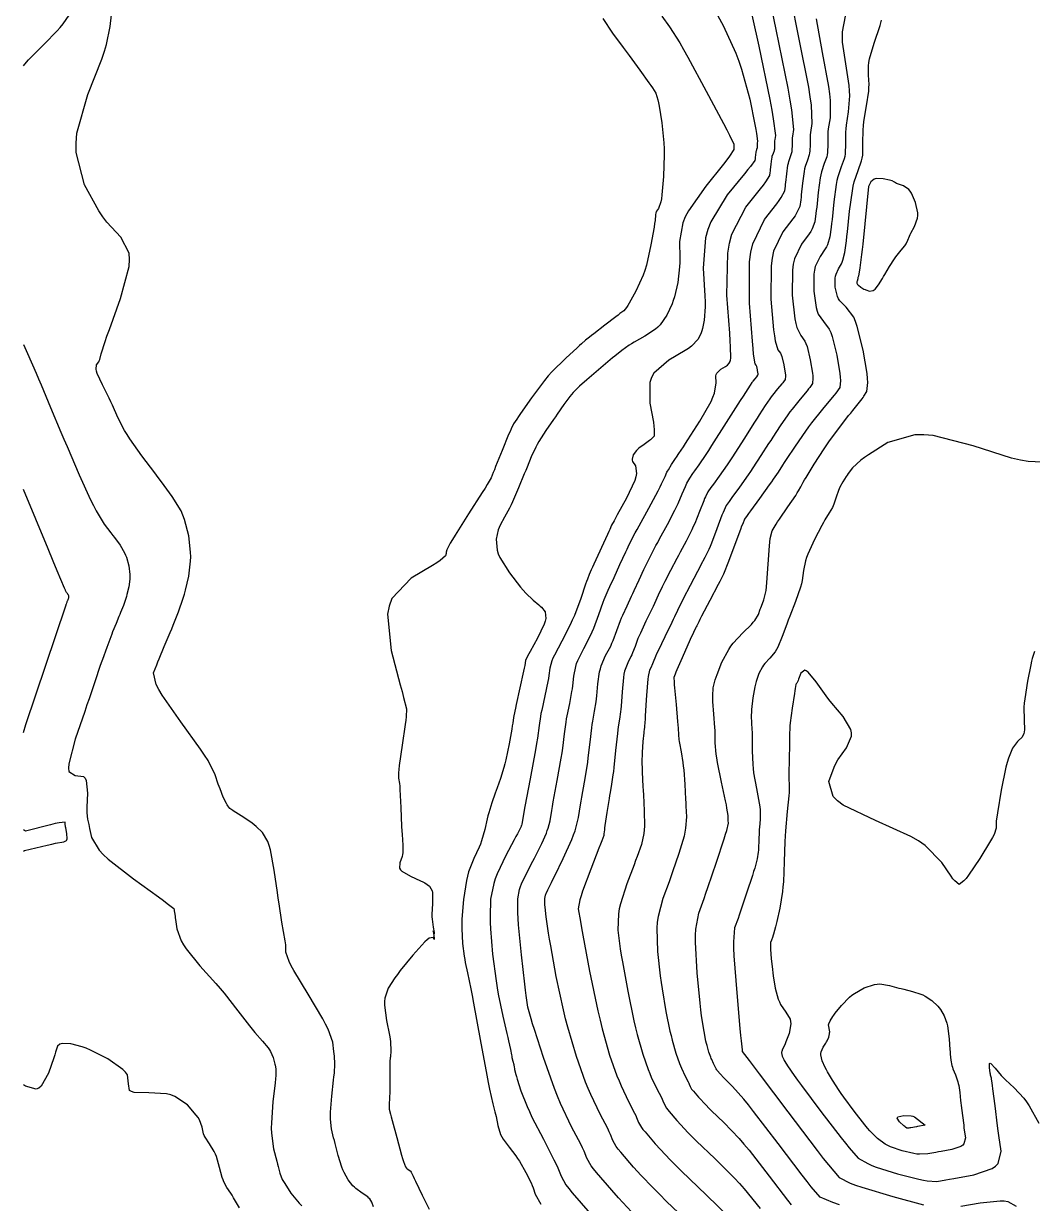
# Model space of a CAD drawing. Header units: metres. Extents: x 837117 to 838479, y 1189012 to 1191015.
# Drawn here: x 837476.5 to 837565.7, y 1189786.5 to 1189890.9 of the extents above; entities that cross this region are included whole.
import ezdxf

# ---------------------------------------------------------------- set-up
doc = ezdxf.new("R2010")
doc.units = ezdxf.units.M
doc.header["$LTSCALE"] = 0.3
doc.layers.add('COTAS 10', color=1, linetype='Continuous')
doc.layers.add('COTAS INT', color=252, linetype='Continuous')

msp = doc.modelspace()

# ---------------------------------------------------------------- linework, layer by layer
at = {"layer": 'COTAS 10'}
for points in [[(837530.3, 1189785.77), (837529.14, 1189787.03), (837528.54, 1189787.68), (837527.19, 1189789.25), (837526.93, 1189789.58), (837526.72, 1189789.86), (837526.34, 1189790.51), (837526.09, 1189791.15), (837525.96, 1189791.43), (837525.8, 1189791.76), (837524.99, 1189793.31), (837524.01, 1189795.37), (837523.74, 1189796.02), (837523.47, 1189796.7), (837522.5, 1189799.43), (837521.7, 1189801.9), (837521.54, 1189802.42), (837521.4, 1189802.86), (837521.13, 1189803.87), (837520.98, 1189804.91), (837520.92, 1189805.37), (837520.85, 1189805.92), (837520.56, 1189808.51), (837520.3, 1189811.15), (837520.25, 1189811.72), (837520.22, 1189812.22), (837520.22, 1189813.46), (837520.39, 1189814.3), (837520.47, 1189814.55), (837520.57, 1189814.8), (837521.02, 1189815.77), (837521.56, 1189816.79), (837521.7, 1189817.07), (837521.84, 1189817.35), (837522.35, 1189818.36), (837522.76, 1189819.28), (837522.84, 1189819.51), (837522.92, 1189819.72), (837523.08, 1189820.37), (837523.23, 1189821.26), (837523.3, 1189821.62), (837523.37, 1189822.03), (837523.72, 1189823.93), (837524.07, 1189825.91), (837524.14, 1189826.37), (837524.21, 1189826.8), (837524.37, 1189828.05), (837524.5, 1189829.08), (837524.55, 1189829.37), (837524.6, 1189829.66), (837524.82, 1189830.75), (837525.02, 1189831.79), (837525.07, 1189832.05), (837525.1, 1189832.31), (837525.19, 1189833.16), (837525.35, 1189834.01), (837525.43, 1189834.27), (837525.54, 1189834.54), (837526.06, 1189835.61), (837526.66, 1189836.76), (837526.81, 1189837.08), (837526.95, 1189837.41), (837527.4, 1189838.61), (837527.77, 1189839.69), (837527.86, 1189839.93), (837527.95, 1189840.15), (837528.21, 1189840.77), (837528.51, 1189841.4), (837528.62, 1189841.63), (837528.74, 1189841.89), (837529.26, 1189843.02), (837529.77, 1189844.14), (837529.89, 1189844.39), (837529.99, 1189844.6), (837530.27, 1189845.17), (837530.62, 1189845.84), (837530.78, 1189846.13), (837530.96, 1189846.46), (837531.81, 1189848.01), (837532.64, 1189849.56), (837532.81, 1189849.89), (837532.95, 1189850.17), (837533.25, 1189850.81), (837533.42, 1189851.19), (837533.48, 1189851.3), (837533.55, 1189851.42), (837533.82, 1189851.88), (837534.11, 1189852.32), (837534.19, 1189852.42), (837534.26, 1189852.52), (837534.48, 1189852.84), (837534.88, 1189853.44), (837535.07, 1189853.73), (837535.28, 1189854.07), (837536.33, 1189855.71), (837537.32, 1189857.44), (837537.49, 1189857.83), (837537.62, 1189858.18), (837537.76, 1189859.11), (837537.74, 1189859.71), (837537.78, 1189859.85), (837537.84, 1189859.97), (837538.2, 1189860.31), (837538.61, 1189860.55), (837538.69, 1189860.6), (837538.77, 1189860.66), (837538.93, 1189860.83), (837539, 1189860.99), (837539.02, 1189861.04), (837539.03, 1189861.09), (837539.08, 1189861.3), (837539.05, 1189862.29), (837539.02, 1189862.83), (837538.98, 1189863.49), (837538.73, 1189866.86), (837538.8, 1189870.56), (837538.95, 1189871.44), (837539.16, 1189872.25), (837540.4, 1189874.64), (837541.71, 1189876.26), (837541.96, 1189876.59), (837542.17, 1189876.87), (837542.51, 1189877.43), (837542.56, 1189877.71), (837542.57, 1189877.81), (837542.58, 1189877.93), (837542.63, 1189878.43), (837542.7, 1189878.92), (837542.72, 1189879.04), (837542.74, 1189879.14), (837542.84, 1189879.42), (837542.93, 1189879.65), (837542.94, 1189879.72), (837542.95, 1189879.79), (837542.96, 1189880.08), (837542.96, 1189880.41), (837542.97, 1189880.51), (837542.98, 1189880.61), (837543.04, 1189880.99), (837542.86, 1189882.44), (837542.72, 1189883.21), (837542.54, 1189884.15), (837541.57, 1189888.87), (837540.51, 1189893.65)], [(837476.51, 1189887.13), (837476.61, 1189887.28), (837476.95, 1189887.67), (837477.12, 1189887.84), (837477.33, 1189888.05), (837478.34, 1189889.05), (837479.47, 1189890.23), (837479.75, 1189890.54), (837480, 1189890.86), (837480.8, 1189891.99)], [(837548.68, 1189786.39), (837548.08, 1189786.59), (837546.96, 1189787.08), (837546.19, 1189787.99), (837545.82, 1189788.46), (837545.39, 1189789.01), (837543.27, 1189791.81), (837541.09, 1189794.65), (837540.63, 1189795.24), (837540.22, 1189795.75), (837539.23, 1189796.87), (837538.7, 1189797.38), (837538.57, 1189797.51), (837538.46, 1189797.62), (837538.12, 1189797.98), (837537.9, 1189798.24), (837537.86, 1189798.29), (837537.82, 1189798.34), (837537.76, 1189798.44), (837537.72, 1189798.55), (837537.7, 1189798.6), (837537.67, 1189798.65), (837537.54, 1189798.9), (837537.38, 1189799.24), (837537.33, 1189799.35), (837537.29, 1189799.46), (837537.13, 1189799.91), (837536.97, 1189800.48), (837536.92, 1189800.67), (837536.87, 1189800.88), (837536.7, 1189801.74), (837536.49, 1189803.11), (837536.43, 1189803.65), (837536.36, 1189804.24), (837536.09, 1189806.93), (837535.94, 1189809.64), (837535.94, 1189810.24), (837535.97, 1189810.77), (837536.23, 1189812.19), (837536.71, 1189813.49), (837536.87, 1189813.96), (837537.05, 1189814.47), (837537.81, 1189816.7), (837538.48, 1189818.76), (837538.61, 1189819.17), (837538.71, 1189819.51), (837538.87, 1189820.16), (837538.85, 1189820.39), (837538.85, 1189820.46), (837538.84, 1189820.53), (837538.83, 1189820.83), (837538.73, 1189821.49), (837538.68, 1189821.78), (837538.61, 1189822.13), (837538.25, 1189823.79), (837537.89, 1189825.52), (837537.83, 1189825.92), (837537.77, 1189826.27), (837537.7, 1189827.25), (837537.69, 1189828.08), (837537.68, 1189828.35), (837537.66, 1189828.63), (837537.57, 1189829.79), (837537.49, 1189830.92), (837537.48, 1189831.18), (837537.47, 1189831.43), (837537.52, 1189832.13), (837537.68, 1189832.82), (837537.76, 1189833.06), (837537.85, 1189833.31), (837538.29, 1189834.39), (837538.89, 1189835.51), (837539.08, 1189835.8), (837539.29, 1189836.08), (837540.13, 1189836.98), (837540.9, 1189837.74), (837541.06, 1189837.92), (837541.2, 1189838.09), (837541.51, 1189838.61), (837541.68, 1189839.07), (837541.73, 1189839.21), (837541.78, 1189839.35), (837541.99, 1189839.9), (837542.19, 1189840.74), (837542.23, 1189841.06), (837542.27, 1189841.43), (837542.38, 1189843.07), (837542.48, 1189844.68), (837542.52, 1189845.02), (837542.56, 1189845.32), (837542.74, 1189846.02), (837543.07, 1189846.59), (837543.21, 1189846.8), (837543.37, 1189847.04), (837544.11, 1189848.12), (837544.81, 1189849.15), (837544.95, 1189849.36), (837545.07, 1189849.54), (837545.27, 1189849.91), (837545.48, 1189850.31), (837545.59, 1189850.51), (837545.73, 1189850.74), (837546.44, 1189851.91), (837547.32, 1189853.27), (837547.57, 1189853.63), (837547.81, 1189853.98), (837548.7, 1189855.18), (837549.49, 1189856.2), (837549.68, 1189856.43), (837549.85, 1189856.64), (837550.33, 1189857.23), (837550.69, 1189857.68), (837550.77, 1189857.79), (837550.85, 1189857.91), (837551.1, 1189858.32), (837551.19, 1189859.12), (837551.16, 1189859.49), (837551.12, 1189859.92), (837550.78, 1189862), (837550.26, 1189864.09), (837550.1, 1189864.53), (837549.94, 1189864.91), (837549.28, 1189865.79), (837548.71, 1189866.36), (837548.6, 1189866.54), (837548.5, 1189866.74), (837548.31, 1189867.56), (837548.31, 1189868.36), (837548.34, 1189868.55), (837548.38, 1189868.71), (837548.6, 1189869.18), (837548.86, 1189869.62), (837548.93, 1189869.77), (837548.98, 1189869.94), (837549.15, 1189870.64), (837549.29, 1189871.67), (837549.34, 1189872.05), (837549.39, 1189872.46), (837549.58, 1189874.27), (837549.82, 1189876.08), (837549.9, 1189876.49), (837549.98, 1189876.87), (837550.34, 1189877.89), (837550.64, 1189878.73), (837550.7, 1189878.98), (837550.74, 1189879.25), (837550.76, 1189880.3), (837550.77, 1189881.49), (837550.8, 1189881.84), (837550.83, 1189882.21), (837551.06, 1189883.6), (837551.27, 1189884.9), (837551.29, 1189885.21), (837551.31, 1189885.49), (837551.25, 1189886.31), (837551.24, 1189887.15), (837551.29, 1189887.44), (837551.35, 1189887.76), (837551.76, 1189889.14), (837552.27, 1189890.72), (837552.39, 1189891.17)], [(837476.51, 1189862.48), (837476.86, 1189861.71), (837477.62, 1189859.96), (837477.84, 1189859.45), (837478.06, 1189858.93), (837478.9, 1189856.93), (837479.81, 1189854.75), (837480.08, 1189854.11), (837480.36, 1189853.46), (837481.42, 1189850.97), (837482.44, 1189848.74), (837482.69, 1189848.24), (837482.92, 1189847.79), (837483.64, 1189846.61), (837484.24, 1189845.82), (837484.4, 1189845.61), (837484.55, 1189845.41), (837485.05, 1189844.73), (837485.45, 1189844.06), (837485.54, 1189843.87), (837485.62, 1189843.67), (837485.82, 1189842.91), (837485.9, 1189842.15), (837485.91, 1189841.95), (837485.9, 1189841.75), (837485.82, 1189841.05), (837485.66, 1189840.39), (837485.61, 1189840.21), (837485.56, 1189840.03), (837485.34, 1189839.41), (837485.1, 1189838.79), (837485.03, 1189838.61), (837484.95, 1189838.44), (837484.69, 1189837.8), (837484.39, 1189837.08), (837484.31, 1189836.86), (837484.22, 1189836.63), (837483.87, 1189835.7), (837483.5, 1189834.64), (837483.39, 1189834.33), (837483.27, 1189834), (837482.85, 1189832.75), (837482.31, 1189831.16), (837482.12, 1189830.62), (837481.92, 1189830.04), (837481.09, 1189827.57), (837480.52, 1189825.4), (837480.49, 1189825.01), (837480.52, 1189824.71), (837481.09, 1189824.36), (837481.82, 1189824.28), (837481.95, 1189824.14), (837482.05, 1189823.94), (837482.17, 1189822.82), (837482.12, 1189821.58), (837482.12, 1189821.31), (837482.12, 1189821.08), (837482.18, 1189820.5), (837482.28, 1189820.03), (837482.31, 1189819.87), (837482.35, 1189819.68), (837482.51, 1189818.88), (837483.19, 1189817.77), (837483.55, 1189817.39), (837483.99, 1189816.98), (837486.24, 1189815.22), (837488.45, 1189813.63), (837488.88, 1189813.32), (837489.22, 1189813.06), (837489.79, 1189812.6), (837489.83, 1189812.49), (837489.83, 1189812.45), (837489.84, 1189812.41), (837489.86, 1189812.26), (837489.91, 1189811.94), (837489.93, 1189811.79), (837489.95, 1189811.63), (837490.06, 1189810.82), (837490.46, 1189809.74), (837490.66, 1189809.4), (837490.9, 1189809.03), (837492.11, 1189807.55), (837493.52, 1189805.97), (837493.89, 1189805.54), (837494.25, 1189805.11), (837495.45, 1189803.57), (837496.49, 1189802.24), (837496.73, 1189801.93), (837496.96, 1189801.65), (837497.66, 1189800.87), (837498.15, 1189800.28), (837498.26, 1189800.12), (837498.36, 1189799.97), (837498.59, 1189799.43), (837498.72, 1189798.96), (837498.75, 1189798.85), (837498.78, 1189798.74), (837498.84, 1189798.43), (837498.82, 1189797.83), (837498.8, 1189797.54), (837498.76, 1189797.2), (837498.57, 1189795.52), (837498.43, 1189793.65), (837498.42, 1189793.18), (837498.44, 1189792.74), (837498.63, 1189791.34), (837498.9, 1189790.25), (837498.96, 1189790), (837499.02, 1189789.78), (837499.17, 1189789.19), (837499.39, 1189788.65), (837499.49, 1189788.47), (837499.61, 1189788.27), (837500.16, 1189787.42), (837500.9, 1189786.53), (837501.13, 1189786.31)]]:
    msp.add_lwpolyline(points, dxfattribs=at)
at = {"layer": 'COTAS INT'}
for points in [[(837534.45, 1189785.69), (837533.39, 1189786.7), (837532.75, 1189787.33), (837532.16, 1189787.93), (837531.15, 1189789), (837530.45, 1189789.74), (837529.33, 1189791.05), (837529.12, 1189791.32), (837528.94, 1189791.56), (837528.62, 1189792.09), (837528.42, 1189792.63), (837528.31, 1189792.86), (837528.18, 1189793.14), (837527.5, 1189794.43), (837526.69, 1189796.15), (837526.46, 1189796.69), (837526.23, 1189797.25), (837525.42, 1189799.52), (837524.66, 1189802.1), (837524.46, 1189802.86), (837524.27, 1189803.64), (837523.63, 1189806.6), (837523.14, 1189809.29), (837523.03, 1189809.89), (837522.94, 1189810.43), (837522.73, 1189811.86), (837522.65, 1189812.73), (837522.63, 1189812.92), (837522.62, 1189813.09), (837522.62, 1189813.5), (837522.68, 1189813.78), (837522.71, 1189813.86), (837522.74, 1189813.94), (837522.89, 1189814.27), (837523.21, 1189814.9), (837523.34, 1189815.17), (837523.5, 1189815.5), (837524.25, 1189817.03), (837525, 1189818.7), (837525.15, 1189819.11), (837525.29, 1189819.49), (837525.59, 1189820.67), (837525.76, 1189821.77), (837525.82, 1189822.1), (837525.88, 1189822.44), (837526.12, 1189823.77), (837526.35, 1189825.17), (837526.41, 1189825.55), (837526.46, 1189825.94), (837526.63, 1189827.32), (837526.77, 1189828.58), (837526.81, 1189828.88), (837526.86, 1189829.17), (837527.02, 1189830.05), (837527.17, 1189830.89), (837527.2, 1189831.14), (837527.23, 1189831.41), (837527.32, 1189832.47), (837527.46, 1189833.53), (837527.53, 1189833.81), (837527.61, 1189834.08), (837528, 1189834.97), (837528.45, 1189835.82), (837528.56, 1189836.07), (837528.66, 1189836.31), (837529, 1189837.2), (837529.32, 1189838.09), (837529.41, 1189838.33), (837529.51, 1189838.56), (837529.89, 1189839.39), (837530.29, 1189840.23), (837530.4, 1189840.48), (837530.52, 1189840.73), (837530.96, 1189841.67), (837531.39, 1189842.59), (837531.5, 1189842.83), (837531.61, 1189843.06), (837532, 1189843.84), (837532.45, 1189844.7), (837532.61, 1189844.98), (837532.77, 1189845.29), (837533.46, 1189846.56), (837534.13, 1189847.83), (837534.28, 1189848.13), (837534.42, 1189848.42), (837534.78, 1189849.27), (837535.05, 1189849.92), (837535.12, 1189850.08), (837535.19, 1189850.23), (837535.44, 1189850.67), (837535.71, 1189851.08), (837535.8, 1189851.21), (837535.89, 1189851.33), (837536.26, 1189851.85), (837536.88, 1189852.75), (837537.12, 1189853.13), (837537.4, 1189853.56), (837538.69, 1189855.58), (837539.93, 1189857.53), (837540.18, 1189857.92), (837540.39, 1189858.25), (837540.8, 1189858.9), (837540.96, 1189859.13), (837541, 1189859.19), (837541.05, 1189859.25), (837541.21, 1189859.46), (837541.36, 1189859.63), (837541.39, 1189859.66), (837541.41, 1189859.7), (837541.47, 1189859.78), (837541.48, 1189859.88), (837541.48, 1189859.93), (837541.47, 1189859.99), (837541.43, 1189860.26), (837541.36, 1189860.54), (837541.34, 1189860.6), (837541.32, 1189860.65), (837541.23, 1189860.77), (837541.09, 1189861.63), (837541.04, 1189862.15), (837540.98, 1189862.8), (837540.71, 1189866.15), (837540.73, 1189869.81), (837540.85, 1189870.65), (837541.02, 1189871.41), (837542.04, 1189873.55), (837543.14, 1189874.94), (837543.36, 1189875.23), (837543.53, 1189875.48), (837543.84, 1189876.07), (837543.9, 1189876.5), (837543.92, 1189876.66), (837543.94, 1189876.83), (837544.02, 1189877.59), (837544.12, 1189878.35), (837544.16, 1189878.53), (837544.19, 1189878.68), (837544.34, 1189879.11), (837544.47, 1189879.47), (837544.49, 1189879.57), (837544.51, 1189879.69), (837544.52, 1189880.13), (837544.52, 1189880.63), (837544.53, 1189880.77), (837544.55, 1189880.93), (837544.64, 1189881.51), (837544.48, 1189883.24), (837544.33, 1189884.11), (837544.14, 1189885.16), (837543.08, 1189890.36), (837542.01, 1189895.47)], [(837544.32, 1189893.39), (837545.12, 1189889.34), (837545.93, 1189885.24), (837546.07, 1189884.39), (837546.17, 1189883.65), (837546.25, 1189882.03), (837546.12, 1189881.25), (837546.1, 1189881.04), (837546.08, 1189880.84), (837546.08, 1189880.17), (837546.06, 1189879.58), (837546.04, 1189879.43), (837546.01, 1189879.28), (837545.84, 1189878.81), (837545.64, 1189878.23), (837545.59, 1189878.02), (837545.55, 1189877.79), (837545.41, 1189876.76), (837545.3, 1189875.74), (837545.28, 1189875.51), (837545.25, 1189875.29), (837545.17, 1189874.71), (837544.89, 1189874.1), (837544.75, 1189873.86), (837544.57, 1189873.61), (837543.68, 1189872.46), (837542.86, 1189870.74), (837542.72, 1189870.12), (837542.63, 1189869.45), (837542.61, 1189866.5), (837542.86, 1189863.78), (837542.93, 1189863.25), (837543, 1189862.81), (837543.24, 1189862.02), (837543.47, 1189861.72), (837543.53, 1189861.58), (837543.58, 1189861.43), (837543.76, 1189860.7), (837543.88, 1189859.97), (837543.9, 1189859.82), (837543.91, 1189859.69), (837543.88, 1189859.41), (837543.73, 1189859.2), (837543.66, 1189859.11), (837543.58, 1189859.01), (837543.21, 1189858.56), (837542.77, 1189858.02), (837542.65, 1189857.86), (837542.53, 1189857.7), (837542.12, 1189857.11), (837541.58, 1189856.28), (837541.39, 1189855.97), (837541.17, 1189855.63), (837540.21, 1189854.12), (837539.21, 1189852.57), (837538.97, 1189852.2), (837538.74, 1189851.86), (837538.05, 1189850.86), (837537.53, 1189850.15), (837537.42, 1189849.99), (837537.31, 1189849.84), (837537.05, 1189849.46), (837536.83, 1189849.03), (837536.75, 1189848.86), (837536.67, 1189848.66), (837536.31, 1189847.73), (837535.88, 1189846.67), (837535.75, 1189846.38), (837535.62, 1189846.1), (837535.12, 1189845.1), (837534.58, 1189844.11), (837534.44, 1189843.83), (837534.29, 1189843.55), (837533.74, 1189842.51), (837533.24, 1189841.53), (837533.11, 1189841.28), (837533, 1189841.05), (837532.65, 1189840.32), (837532.31, 1189839.57), (837532.19, 1189839.32), (837532.07, 1189839.07), (837531.56, 1189838.01), (837531.07, 1189836.97), (837530.96, 1189836.73), (837530.86, 1189836.49), (837530.6, 1189835.79), (837530.38, 1189835.21), (837530.31, 1189835.05), (837530.23, 1189834.89), (837529.95, 1189834.34), (837529.68, 1189833.61), (837529.62, 1189833.34), (837529.57, 1189833.05), (837529.45, 1189831.77), (837529.37, 1189830.51), (837529.34, 1189830.23), (837529.32, 1189829.99), (837529.22, 1189829.36), (837529.11, 1189828.68), (837529.08, 1189828.4), (837529.04, 1189828.08), (837528.88, 1189826.59), (837528.72, 1189825.07), (837528.68, 1189824.73), (837528.64, 1189824.42), (837528.52, 1189823.61), (837528.39, 1189822.87), (837528.35, 1189822.61), (837528.3, 1189822.33), (837528.11, 1189821.1), (837527.94, 1189819.96), (837527.91, 1189819.74), (837527.89, 1189819.55), (837527.85, 1189819.21), (837527.85, 1189819.14), (837527.85, 1189819.12), (837527.85, 1189819.1), (837527.84, 1189819.06), (837527.66, 1189818.58), (837527.54, 1189818.29), (837527.4, 1189817.94), (837526.68, 1189816.08), (837525.96, 1189814.14), (837525.83, 1189813.74), (837525.72, 1189813.38), (837525.58, 1189812.57), (837525.76, 1189811.45), (837525.86, 1189810.91), (837525.98, 1189810.26), (837526.58, 1189807.06), (837527.3, 1189803.57), (837527.5, 1189802.73), (837527.69, 1189801.95), (837528.35, 1189799.62), (837529, 1189797.8), (837529.18, 1189797.35), (837529.36, 1189796.92), (837530.01, 1189795.55), (837530.55, 1189794.51), (837530.66, 1189794.3), (837530.74, 1189794.11), (837530.91, 1189793.68), (837531.16, 1189793.25), (837531.3, 1189793.06), (837531.48, 1189792.84), (837532.37, 1189791.8), (837533.74, 1189790.35), (837534.21, 1189789.88), (837534.72, 1189789.37), (837536.89, 1189787.29), (837538.98, 1189785.26)], [(837537.28, 1189892.73), (837538.38, 1189890.71), (837539.51, 1189888.26), (837539.78, 1189887.56), (837540.03, 1189886.84), (837540.74, 1189884.19), (837541.2, 1189881.96), (837541.29, 1189881.52), (837541.35, 1189881.15), (837541.44, 1189880.47), (837541.41, 1189880.29), (837541.4, 1189880.24), (837541.4, 1189880.19), (837541.4, 1189880.04), (837541.39, 1189879.9), (837541.39, 1189879.87), (837541.38, 1189879.83), (837541.34, 1189879.73), (837541.3, 1189879.59), (837541.28, 1189879.54), (837541.27, 1189879.49), (837541.24, 1189879.26), (837541.22, 1189879.02), (837541.21, 1189878.97), (837541.21, 1189878.92), (837541.19, 1189878.78), (837540.81, 1189878.25), (837540.57, 1189877.96), (837540.28, 1189877.59), (837538.76, 1189875.73), (837537.29, 1189873.34), (837537.03, 1189872.65), (837536.83, 1189871.93), (837536.63, 1189869.23), (837536.77, 1189866.81), (837536.79, 1189866.28), (837536.79, 1189865.82), (837536.72, 1189864.64), (837536.56, 1189863.9), (837536.5, 1189863.71), (837536.44, 1189863.53), (837536.18, 1189862.95), (837535.6, 1189862.35), (837535.34, 1189862.15), (837535.04, 1189861.95), (837533.59, 1189861.11), (837532.27, 1189859.97), (837532.06, 1189859.57), (837531.91, 1189859.14), (837531.91, 1189857.31), (837532.22, 1189855.61), (837532.27, 1189855.27), (837532.3, 1189854.98), (837532.28, 1189854.39), (837532.06, 1189854.14), (837531.97, 1189854.07), (837531.88, 1189853.99), (837531.41, 1189853.66), (837530.93, 1189853.31), (837530.82, 1189853.21), (837530.72, 1189853.11), (837530.43, 1189852.74), (837530.33, 1189852.36), (837530.34, 1189852.25), (837530.37, 1189852.14), (837530.63, 1189851.75), (837530.74, 1189851.07), (837530.68, 1189850.78), (837530.57, 1189850.45), (837529.84, 1189848.9), (837529.03, 1189847.42), (837528.88, 1189847.13), (837528.75, 1189846.9), (837528.53, 1189846.5), (837528.36, 1189846.14), (837528.27, 1189845.94), (837528.15, 1189845.68), (837526.95, 1189843.05), (837526.83, 1189842.79), (837526.73, 1189842.57), (837526.54, 1189842.15), (837526.39, 1189841.74), (837526.31, 1189841.53), (837526.23, 1189841.28), (837525.8, 1189840.02), (837525.23, 1189838.51), (837525.05, 1189838.1), (837524.87, 1189837.69), (837524.12, 1189836.25), (837523.46, 1189835.01), (837523.34, 1189834.74), (837523.23, 1189834.5), (837523.05, 1189833.85), (837522.97, 1189833.21), (837522.93, 1189832.96), (837522.88, 1189832.69), (837522.34, 1189830.15), (837522.28, 1189829.85), (837522.23, 1189829.58), (837522.12, 1189828.78), (837521.96, 1189827.67), (837521.88, 1189827.2), (837521.78, 1189826.65), (837521.32, 1189824.08), (837520.86, 1189821.62), (837520.77, 1189821.14), (837520.7, 1189820.75), (837520.58, 1189820.07), (837520.55, 1189819.95), (837520.53, 1189819.91), (837520.52, 1189819.87), (837520.44, 1189819.69), (837520.19, 1189819.21), (837520.06, 1189818.97), (837519.91, 1189818.69), (837519.16, 1189817.28), (837518.4, 1189815.66), (837518.24, 1189815.23), (837518.11, 1189814.82), (837517.82, 1189813.43), (837517.77, 1189811.88), (837517.78, 1189811.36), (837517.8, 1189810.82), (837518, 1189808.56), (837518.31, 1189806.2), (837518.4, 1189805.6), (837518.5, 1189805.02), (837518.9, 1189803.09), (837519.27, 1189801.55), (837519.35, 1189801.21), (837519.41, 1189800.91), (837519.57, 1189800.14), (837519.66, 1189799.67), (837519.69, 1189799.55), (837519.71, 1189799.44), (837519.8, 1189799.1), (837519.87, 1189798.81), (837519.89, 1189798.73), (837519.91, 1189798.65), (837519.95, 1189798.38), (837520.06, 1189797.93), (837520.11, 1189797.74), (837520.18, 1189797.52), (837520.51, 1189796.49), (837521.05, 1189795.1), (837521.26, 1189794.64), (837521.48, 1189794.16), (837522.49, 1189792.19), (837523.43, 1189790.38), (837523.61, 1189790), (837523.77, 1189789.67), (837524.06, 1189788.92), (837524.49, 1189788.17), (837524.75, 1189787.83), (837525.05, 1189787.45), (837526.62, 1189785.62)], [(837507.46, 1189786.21), (837507.31, 1189786.63), (837507.13, 1189786.92), (837507.05, 1189787), (837506.95, 1189787.09), (837506.46, 1189787.44), (837505.91, 1189787.84), (837505.78, 1189787.96), (837505.65, 1189788.09), (837505.23, 1189788.6), (837504.86, 1189789.26), (837504.76, 1189789.48), (837504.67, 1189789.73), (837504.35, 1189790.76), (837504.07, 1189791.82), (837504, 1189792.08), (837503.94, 1189792.33), (837503.75, 1189793.11), (837503.65, 1189793.97), (837503.65, 1189794.27), (837503.66, 1189794.59), (837503.79, 1189796), (837503.94, 1189797.41), (837503.97, 1189797.73), (837504, 1189798.03), (837504.04, 1189798.86), (837504.01, 1189799.56), (837503.99, 1189799.76), (837503.97, 1189799.97), (837503.86, 1189800.78), (837503.44, 1189801.94), (837503.23, 1189802.38), (837502.97, 1189802.86), (837501.68, 1189805.03), (837500.43, 1189807.11), (837500.19, 1189807.54), (837500, 1189807.91), (837499.7, 1189808.74), (837499.71, 1189809.1), (837499.71, 1189809.24), (837499.7, 1189809.39), (837499.64, 1189809.75), (837499.37, 1189811.41), (837499.12, 1189813.02), (837499.04, 1189813.51), (837498.97, 1189814.02), (837498.68, 1189816.01), (837498.34, 1189817.8), (837498.23, 1189818.18), (837498.12, 1189818.52), (837497.66, 1189819.34), (837497.1, 1189819.86), (837496.92, 1189820), (837496.73, 1189820.14), (837495.98, 1189820.66), (837495.3, 1189821.1), (837495.15, 1189821.2), (837495.03, 1189821.28), (837494.75, 1189821.46), (837494.57, 1189821.68), (837494.51, 1189821.78), (837494.45, 1189821.9), (837494.18, 1189822.46), (837493.89, 1189823.18), (837493.81, 1189823.39), (837493.73, 1189823.61), (837493.46, 1189824.44), (837492.83, 1189825.69), (837492.52, 1189826.17), (837492.17, 1189826.71), (837490.43, 1189829.13), (837488.78, 1189831.49), (837488.48, 1189831.99), (837488.25, 1189832.43), (837488.01, 1189833.45), (837488.29, 1189834.17), (837488.39, 1189834.42), (837488.5, 1189834.68), (837488.96, 1189835.79), (837489.48, 1189837.01), (837489.62, 1189837.34), (837489.75, 1189837.68), (837490.22, 1189838.86), (837490.64, 1189840.06), (837490.74, 1189840.4), (837490.83, 1189840.75), (837491.13, 1189842.01), (837491.29, 1189843.34), (837491.3, 1189843.72), (837491.29, 1189844.11), (837491.14, 1189845.57), (837490.76, 1189847.02), (837490.6, 1189847.4), (837490.44, 1189847.77), (837489.66, 1189849.05), (837488.7, 1189850.34), (837488.41, 1189850.73), (837488.12, 1189851.13), (837486.97, 1189852.65), (837485.91, 1189854.15), (837485.67, 1189854.52), (837485.45, 1189854.88), (837484.85, 1189856.04), (837484.37, 1189857.12), (837484.22, 1189857.43), (837484.07, 1189857.75), (837483.48, 1189858.92), (837483.03, 1189859.93), (837482.96, 1189860.14), (837482.92, 1189860.31), (837482.97, 1189860.7), (837483.16, 1189860.97), (837483.21, 1189861.06), (837483.25, 1189861.17), (837483.39, 1189861.66), (837483.72, 1189862.75), (837483.89, 1189863.24), (837484.1, 1189863.81), (837485.1, 1189866.55), (837485.84, 1189869.38), (837485.88, 1189870), (837485.85, 1189870.56), (837485.11, 1189871.99), (837483.88, 1189873.3), (837483.53, 1189873.78), (837483.18, 1189874.3), (837481.91, 1189876.62), (837481.17, 1189879.46), (837481.16, 1189880.31), (837481.23, 1189881.19), (837482.21, 1189884.61), (837483.44, 1189887.74), (837483.67, 1189888.43), (837483.86, 1189889.04), (837484.17, 1189890.63), (837484.28, 1189891.64)], [(837527.74, 1189891.34), (837528.59, 1189890.03), (837529.55, 1189888.77), (837529.81, 1189888.41), (837530.08, 1189888.05), (837531.03, 1189886.75), (837531.83, 1189885.63), (837531.99, 1189885.39), (837532.13, 1189885.19), (837532.44, 1189884.71), (837532.61, 1189884.14), (837532.66, 1189883.88), (837532.72, 1189883.58), (837532.96, 1189882.11), (837533.15, 1189880.32), (837533.17, 1189879.8), (837533.18, 1189879.28), (837533.13, 1189877.36), (837532.98, 1189875.72), (837532.93, 1189875.39), (837532.88, 1189875.1), (837532.68, 1189874.51), (837532.51, 1189874.27), (837532.48, 1189874.21), (837532.45, 1189874.15), (837532.42, 1189873.96), (837532.37, 1189873.46), (837532.33, 1189873.19), (837532.28, 1189872.88), (837532.01, 1189871.3), (837531.6, 1189869.51), (837531.46, 1189869.05), (837531.31, 1189868.62), (837530.67, 1189867.2), (837530.08, 1189866.15), (837529.96, 1189865.94), (837529.85, 1189865.77), (837529.6, 1189865.46), (837529.26, 1189865.23), (837529.1, 1189865.1), (837528.9, 1189864.95), (837527.93, 1189864.21), (837526.95, 1189863.44), (837526.75, 1189863.29), (837526.58, 1189863.15), (837526.23, 1189862.87), (837525.86, 1189862.55), (837525.69, 1189862.4), (837525.48, 1189862.21), (837524.47, 1189861.29), (837523.25, 1189860.08), (837522.92, 1189859.71), (837522.59, 1189859.31), (837521.43, 1189857.76), (837520.48, 1189856.4), (837520.29, 1189856.13), (837520.14, 1189855.9), (837519.84, 1189855.48), (837519.64, 1189855.04), (837519.54, 1189854.8), (837519.42, 1189854.52), (837518.84, 1189853.11), (837518.27, 1189851.69), (837518.16, 1189851.4), (837518.06, 1189851.16), (837517.87, 1189850.69), (837517.52, 1189850.1), (837517.33, 1189849.79), (837517.09, 1189849.41), (837515.88, 1189847.52), (837514.68, 1189845.62), (837514.44, 1189845.24), (837514.25, 1189844.93), (837513.94, 1189844.32), (837513.9, 1189844.13), (837513.89, 1189844.07), (837513.88, 1189844.02), (837513.84, 1189843.81), (837513.35, 1189843.38), (837513.06, 1189843.18), (837512.69, 1189842.95), (837510.8, 1189841.82), (837509.09, 1189840.02), (837508.85, 1189839.36), (837508.71, 1189838.63), (837509.04, 1189835.42), (837509.83, 1189832.4), (837509.99, 1189831.79), (837510.12, 1189831.28), (837510.37, 1189830.28), (837510.36, 1189829.57), (837510.32, 1189829.25), (837510.28, 1189828.87), (837510.01, 1189827.04), (837509.74, 1189825.25), (837509.7, 1189824.91), (837509.67, 1189824.62), (837509.67, 1189824.12), (837509.75, 1189823.67), (837509.78, 1189823.42), (837509.8, 1189823.12), (837509.88, 1189821.55), (837509.95, 1189819.87), (837509.97, 1189819.49), (837509.99, 1189819.14), (837510.06, 1189818.2), (837510.07, 1189817.54), (837510.04, 1189817.37), (837510.01, 1189817.2), (837509.8, 1189816.66), (837509.77, 1189816.16), (837509.85, 1189816.03), (837509.98, 1189815.9), (837510.75, 1189815.46), (837511.63, 1189815.06), (837511.83, 1189814.97), (837512, 1189814.87), (837512.43, 1189814.57), (837512.64, 1189814.17), (837512.67, 1189814.01), (837512.69, 1189813.83), (837512.67, 1189813.01), (837512.63, 1189812.11), (837512.63, 1189811.88), (837512.64, 1189811.66), (837512.73, 1189810.95), (837512.83, 1189810.47), (837512.84, 1189810.41), (837512.84, 1189810.37), (837512.8, 1189810.48), (837512.75, 1189810.62), (837512.75, 1189810.61), (837512.75, 1189810.57), (837512.8, 1189810.24), (837512.84, 1189809.91), (837512.84, 1189809.88), (837512.83, 1189809.87), (837512.75, 1189810.03), (837512.4, 1189809.99), (837512.22, 1189809.85), (837512.01, 1189809.65), (837510.95, 1189808.49), (837509.83, 1189807.11), (837509.58, 1189806.78), (837509.35, 1189806.47), (837508.76, 1189805.57), (837508.47, 1189804.67), (837508.45, 1189804.37), (837508.45, 1189804.05), (837508.62, 1189802.71), (837508.88, 1189801.39), (837508.93, 1189801.09), (837508.96, 1189800.81), (837509, 1189800.01), (837508.96, 1189799.5), (837508.95, 1189799.4), (837508.94, 1189799.32), (837508.92, 1189799.17), (837508.9, 1189798.88), (837508.9, 1189798.71), (837508.9, 1189798.5), (837508.9, 1189797.4), (837508.9, 1189796.25), (837508.89, 1189796.01), (837508.89, 1189795.81), (837508.86, 1189795.34), (837508.84, 1189795.11), (837508.84, 1189795.06), (837508.84, 1189795.01), (837508.86, 1189794.87), (837508.98, 1189794.42), (837509.04, 1189794.17), (837509.12, 1189793.87), (837509.53, 1189792.34), (837509.95, 1189790.8), (837510.04, 1189790.5), (837510.11, 1189790.24), (837510.29, 1189789.77), (837510.39, 1189789.65), (837510.42, 1189789.61), (837510.45, 1189789.58), (837510.59, 1189789.49), (837510.71, 1189789.4), (837510.73, 1189789.38), (837510.75, 1189789.36), (837510.8, 1189789.29), (837510.96, 1189788.94), (837511.05, 1189788.74), (837511.17, 1189788.5), (837511.77, 1189787.25), (837512.39, 1189786.02)], [(837532.96, 1189891.53), (837533.64, 1189890.6), (837534.55, 1189889.16), (837534.89, 1189888.58), (837535.26, 1189887.92), (837536.9, 1189884.91), (837538.42, 1189882.04), (837538.71, 1189881.48), (837538.94, 1189881.02), (837539.33, 1189880.2), (837539.35, 1189880.03), (837539.35, 1189879.98), (837539.35, 1189879.93), (837539.35, 1189879.75), (837538.96, 1189879.14), (837538.72, 1189878.82), (837538.42, 1189878.43), (837536.86, 1189876.5), (837535.32, 1189874.32), (837535.04, 1189873.77), (837534.82, 1189873.25), (837534.53, 1189871.59), (837534.57, 1189870.13), (837534.56, 1189869.74), (837534.54, 1189869.35), (837534.37, 1189867.97), (837534.08, 1189866.7), (837533.98, 1189866.38), (837533.87, 1189866.08), (837533.42, 1189865.08), (837532.82, 1189864.24), (837532.62, 1189864.03), (837532.4, 1189863.84), (837531.47, 1189863.22), (837530.53, 1189862.7), (837530.3, 1189862.56), (837530.09, 1189862.42), (837529.44, 1189861.97), (837528.81, 1189861.47), (837528.61, 1189861.31), (837528.41, 1189861.14), (837527.58, 1189860.44), (837526.74, 1189859.73), (837526.54, 1189859.55), (837526.34, 1189859.37), (837525.7, 1189858.81), (837525.14, 1189858.25), (837524.99, 1189858.07), (837524.83, 1189857.89), (837524.29, 1189857.17), (837523.72, 1189856.34), (837523.55, 1189856.1), (837523.38, 1189855.85), (837522.71, 1189854.88), (837522.09, 1189853.91), (837521.94, 1189853.65), (837521.81, 1189853.4), (837521.41, 1189852.56), (837521.05, 1189851.65), (837520.93, 1189851.36), (837520.8, 1189851.06), (837520.3, 1189849.81), (837519.77, 1189848.59), (837519.63, 1189848.3), (837519.49, 1189848.03), (837519.04, 1189847.23), (837518.67, 1189846.52), (837518.58, 1189846.31), (837518.5, 1189846.1), (837518.3, 1189845.28), (837518.39, 1189844.3), (837518.5, 1189843.99), (837518.65, 1189843.66), (837519.5, 1189842.29), (837520.48, 1189841.02), (837520.71, 1189840.75), (837520.93, 1189840.5), (837521.58, 1189839.88), (837522.08, 1189839.48), (837522.2, 1189839.36), (837522.31, 1189839.25), (837522.65, 1189838.86), (837522.72, 1189838.26), (837522.66, 1189838.03), (837522.57, 1189837.76), (837521.97, 1189836.53), (837521.31, 1189835.35), (837521.19, 1189835.12), (837521.09, 1189834.92), (837520.92, 1189834.55), (837520.84, 1189834.11), (837520.79, 1189833.87), (837520.73, 1189833.59), (837520.41, 1189832.13), (837520.08, 1189830.64), (837520.02, 1189830.34), (837519.96, 1189830.07), (837519.86, 1189829.51), (837519.79, 1189828.99), (837519.74, 1189828.75), (837519.7, 1189828.48), (837519.46, 1189827.17), (837519.17, 1189825.75), (837519.08, 1189825.41), (837519, 1189825.08), (837518.7, 1189824.11), (837518.4, 1189823.27), (837518.32, 1189823.04), (837518.23, 1189822.8), (837517.94, 1189821.95), (837517.67, 1189821.06), (837517.59, 1189820.81), (837517.53, 1189820.55), (837517.3, 1189819.58), (837517.03, 1189818.58), (837516.93, 1189818.3), (837516.82, 1189818.02), (837516.35, 1189817.02), (837515.88, 1189815.86), (837515.78, 1189815.48), (837515.68, 1189815.07), (837515.42, 1189813.39), (837515.29, 1189811.67), (837515.28, 1189811.24), (837515.28, 1189810.83), (837515.34, 1189809.51), (837515.49, 1189808.4), (837515.54, 1189808.11), (837515.58, 1189807.83), (837515.77, 1189806.92), (837516.07, 1189805.5), (837516.19, 1189804.9), (837516.32, 1189804.22), (837516.9, 1189801.03), (837517.48, 1189797.87), (837517.61, 1189797.21), (837517.73, 1189796.64), (837518.02, 1189795.34), (837518.21, 1189794.62), (837518.26, 1189794.41), (837518.31, 1189794.2), (837518.47, 1189793.41), (837518.71, 1189792.62), (837518.81, 1189792.41), (837518.93, 1189792.2), (837519.45, 1189791.49), (837520.05, 1189790.73), (837520.21, 1189790.5), (837520.37, 1189790.25), (837520.94, 1189789.27), (837521.41, 1189788.33), (837521.51, 1189788.11), (837521.59, 1189787.91), (837521.77, 1189787.33), (837522.27, 1189786.47)], [(837546.62, 1189891.31), (837547.16, 1189888.33), (837547.72, 1189885.32), (837547.81, 1189884.66), (837547.87, 1189884.07), (837547.85, 1189882.55), (837547.69, 1189881.57), (837547.66, 1189881.31), (837547.65, 1189881.06), (837547.64, 1189880.22), (837547.62, 1189879.47), (837547.59, 1189879.28), (837547.56, 1189879.1), (837547.34, 1189878.5), (837547.09, 1189877.77), (837547.03, 1189877.51), (837546.97, 1189877.22), (837546.8, 1189875.93), (837546.67, 1189874.65), (837546.63, 1189874.35), (837546.6, 1189874.09), (837546.49, 1189873.35), (837546.26, 1189872.71), (837546.14, 1189872.5), (837546, 1189872.28), (837545.32, 1189871.36), (837544.7, 1189870.06), (837544.59, 1189869.6), (837544.52, 1189869.08), (837544.51, 1189866.86), (837544.74, 1189864.77), (837544.82, 1189864.35), (837544.9, 1189863.99), (837545.26, 1189863.28), (837545.62, 1189862.78), (837545.72, 1189862.57), (837545.81, 1189862.32), (837546.1, 1189861.13), (837546.29, 1189859.96), (837546.32, 1189859.71), (837546.33, 1189859.5), (837546.29, 1189859.05), (837546.05, 1189858.7), (837545.94, 1189858.56), (837545.81, 1189858.4), (837545.2, 1189857.67), (837544.49, 1189856.78), (837544.3, 1189856.53), (837544.1, 1189856.27), (837543.44, 1189855.31), (837542.78, 1189854.3), (837542.6, 1189854.01), (837542.41, 1189853.73), (837541.73, 1189852.66), (837541.02, 1189851.57), (837540.82, 1189851.27), (837540.61, 1189850.97), (837539.83, 1189849.87), (837539.17, 1189848.96), (837539.03, 1189848.77), (837538.91, 1189848.61), (837538.67, 1189848.26), (837538.47, 1189847.84), (837538.39, 1189847.63), (837538.29, 1189847.39), (837537.84, 1189846.19), (837537.35, 1189844.91), (837537.23, 1189844.62), (837537.12, 1189844.36), (837536.77, 1189843.65), (837536.4, 1189842.94), (837536.26, 1189842.69), (837536.12, 1189842.41), (837535.47, 1189841.18), (837534.86, 1189839.99), (837534.73, 1189839.73), (837534.62, 1189839.51), (837534.35, 1189838.97), (837534.09, 1189838.41), (837533.98, 1189838.17), (837533.85, 1189837.9), (837533.23, 1189836.64), (837532.64, 1189835.39), (837532.51, 1189835.12), (837532.41, 1189834.9), (837532.19, 1189834.38), (837532.09, 1189834.11), (837532.06, 1189834.03), (837532.02, 1189833.96), (837531.89, 1189833.7), (837531.75, 1189833.14), (837531.72, 1189832.88), (837531.69, 1189832.57), (837531.58, 1189831.07), (837531.5, 1189829.61), (837531.48, 1189829.32), (837531.46, 1189829.09), (837531.43, 1189828.67), (837531.4, 1189828.42), (837531.38, 1189828.3), (837531.37, 1189828.14), (837531.29, 1189827.39), (837531.22, 1189826.41), (837531.22, 1189826.12), (837531.21, 1189825.82), (837531.24, 1189824.66), (837531.3, 1189823.4), (837531.32, 1189823.03), (837531.34, 1189822.66), (837531.42, 1189821.24), (837531.43, 1189819.9), (837531.41, 1189819.56), (837531.38, 1189819.25), (837531.16, 1189818.27), (837530.79, 1189817.21), (837530.65, 1189816.85), (837530.51, 1189816.46), (837529.86, 1189814.78), (837529.3, 1189813.02), (837529.2, 1189812.57), (837529.13, 1189812.13), (837529.08, 1189810.69), (837529.29, 1189809.05), (837529.38, 1189808.49), (837529.48, 1189807.88), (837529.95, 1189805.29), (837530.49, 1189802.67), (837530.64, 1189802.04), (837530.78, 1189801.46), (837531.28, 1189799.72), (837531.76, 1189798.36), (837531.9, 1189798.02), (837532.03, 1189797.69), (837532.52, 1189796.67), (837532.93, 1189795.89), (837533, 1189795.73), (837533.07, 1189795.59), (837533.19, 1189795.27), (837533.38, 1189794.95), (837533.49, 1189794.81), (837533.62, 1189794.64), (837534.29, 1189793.86), (837535.31, 1189792.77), (837535.66, 1189792.42), (837536.04, 1189792.04), (837537.67, 1189790.48), (837539.4, 1189788.76), (837539.84, 1189788.28), (837540.26, 1189787.8), (837541.68, 1189786.06)], [(837549.18, 1189891.52), (837548.93, 1189890.14), (837548.92, 1189889.7), (837548.93, 1189889.23), (837549.21, 1189887.32), (837549.52, 1189885.4), (837549.55, 1189884.93), (837549.57, 1189884.48), (837549.45, 1189883.08), (837549.26, 1189881.89), (837549.23, 1189881.58), (837549.21, 1189881.28), (837549.2, 1189880.26), (837549.18, 1189879.36), (837549.15, 1189879.13), (837549.1, 1189878.91), (837548.84, 1189878.2), (837548.53, 1189877.32), (837548.46, 1189877), (837548.39, 1189876.65), (837548.19, 1189875.1), (837548.03, 1189873.55), (837547.99, 1189873.2), (837547.95, 1189872.88), (837547.82, 1189872), (837547.62, 1189871.32), (837547.53, 1189871.14), (837547.43, 1189870.95), (837546.96, 1189870.27), (837546.54, 1189869.39), (837546.47, 1189869.07), (837546.42, 1189868.72), (837546.41, 1189867.21), (837546.62, 1189865.76), (837546.71, 1189865.45), (837546.81, 1189865.18), (837547.27, 1189864.53), (837547.78, 1189863.85), (837547.91, 1189863.55), (837548.03, 1189863.2), (837548.44, 1189861.56), (837548.71, 1189859.94), (837548.74, 1189859.6), (837548.76, 1189859.31), (837548.7, 1189858.68), (837548.36, 1189858.2), (837548.21, 1189858.01), (837548.04, 1189857.79), (837547.19, 1189856.77), (837546.21, 1189855.55), (837545.94, 1189855.2), (837545.68, 1189854.84), (837544.76, 1189853.51), (837543.98, 1189852.32), (837543.8, 1189852.06), (837543.65, 1189851.82), (837543.25, 1189851.2), (837542.83, 1189850.58), (837542.66, 1189850.34), (837542.47, 1189850.07), (837541.61, 1189848.88), (837540.8, 1189847.77), (837540.64, 1189847.55), (837540.51, 1189847.37), (837540.28, 1189847.05), (837540.12, 1189846.64), (837540.03, 1189846.41), (837539.92, 1189846.12), (837538.81, 1189843.16), (837538.7, 1189842.87), (837538.61, 1189842.63), (837538.43, 1189842.19), (837538.21, 1189841.77), (837538.09, 1189841.54), (837537.95, 1189841.26), (837537.21, 1189839.85), (837536.48, 1189838.45), (837536.34, 1189838.18), (837536.23, 1189837.96), (837536.05, 1189837.61), (837536.01, 1189837.52), (837535.98, 1189837.46), (837535.94, 1189837.39), (837535.77, 1189837.03), (837535.48, 1189836.41), (837535.38, 1189836.18), (837535.26, 1189835.92), (837534.76, 1189834.78), (837534.3, 1189833.72), (837534.21, 1189833.51), (837534.14, 1189833.34), (837534.02, 1189833.03), (837534.05, 1189832.63), (837534.07, 1189832.4), (837534.09, 1189832.12), (837534.23, 1189830.66), (837534.36, 1189829.15), (837534.39, 1189828.84), (837534.41, 1189828.57), (837534.44, 1189827.96), (837534.47, 1189827.54), (837534.49, 1189827.39), (837534.52, 1189827.22), (837534.67, 1189826.47), (837534.84, 1189825.51), (837534.87, 1189825.2), (837534.91, 1189824.88), (837535, 1189823.57), (837535.06, 1189822.27), (837535.08, 1189821.95), (837535.09, 1189821.65), (837535.14, 1189820.7), (837535.07, 1189819.71), (837535.01, 1189819.37), (837534.93, 1189819.01), (837534.48, 1189817.48), (837533.92, 1189815.84), (837533.76, 1189815.4), (837533.61, 1189814.98), (837533.05, 1189813.49), (837532.63, 1189811.9), (837532.57, 1189811.4), (837532.53, 1189810.88), (837532.59, 1189808.81), (837532.83, 1189806.65), (837532.91, 1189806.06), (837532.99, 1189805.5), (837533.32, 1189803.51), (837533.68, 1189801.77), (837533.78, 1189801.36), (837533.87, 1189800.97), (837534.2, 1189799.81), (837534.53, 1189798.91), (837534.62, 1189798.68), (837534.71, 1189798.47), (837535.03, 1189797.78), (837535.3, 1189797.27), (837535.35, 1189797.16), (837535.4, 1189797.07), (837535.48, 1189796.86), (837535.6, 1189796.64), (837535.67, 1189796.55), (837535.76, 1189796.44), (837536.21, 1189795.92), (837536.88, 1189795.2), (837537.12, 1189794.96), (837537.37, 1189794.71), (837538.45, 1189793.68), (837539.81, 1189792.25), (837540.23, 1189791.76), (837540.68, 1189791.23), (837542.47, 1189788.94), (837544.08, 1189786.82), (837544.41, 1189786.4)], [(837551.26, 1189876.46), (837550.75, 1189871.37), (837550.69, 1189870.89), (837550.64, 1189870.46), (837550.48, 1189869.28), (837550.35, 1189868.55), (837550.32, 1189868.41), (837550.3, 1189868.29), (837550.24, 1189868.09), (837550.22, 1189868.04), (837550.21, 1189868), (837550.21, 1189867.92), (837550.27, 1189867.81), (837550.31, 1189867.77), (837550.35, 1189867.73), (837550.57, 1189867.55), (837550.85, 1189867.39), (837550.94, 1189867.35), (837551.02, 1189867.32), (837551.33, 1189867.22), (837551.65, 1189867.27), (837551.74, 1189867.32), (837551.83, 1189867.39), (837552.14, 1189867.78), (837552.49, 1189868.34), (837552.59, 1189868.51), (837552.7, 1189868.69), (837553.12, 1189869.39), (837553.55, 1189870.07), (837553.66, 1189870.24), (837553.77, 1189870.39), (837554.14, 1189870.84), (837554.45, 1189871.21), (837554.52, 1189871.31), (837554.57, 1189871.4), (837554.72, 1189871.71), (837554.87, 1189872.08), (837554.93, 1189872.21), (837555, 1189872.35), (837555.33, 1189872.94), (837555.58, 1189873.67), (837555.6, 1189873.9), (837555.6, 1189874.13), (837555.41, 1189875.05), (837555.05, 1189875.88), (837554.94, 1189876.05), (837554.82, 1189876.2), (837554.34, 1189876.52), (837553.91, 1189876.67), (837553.82, 1189876.71), (837553.73, 1189876.74), (837553.55, 1189876.86), (837553.33, 1189876.97), (837553.22, 1189877), (837553.11, 1189877.03), (837552.55, 1189877.15), (837551.97, 1189877.17), (837551.85, 1189877.15), (837551.74, 1189877.11), (837551.47, 1189876.87), (837551.26, 1189876.46)], [(837567.27, 1189852.06), (837565.38, 1189852.13), (837564.68, 1189852.27), (837563.91, 1189852.45), (837560.51, 1189853.54), (837556.98, 1189854.45), (837556.13, 1189854.51), (837555.34, 1189854.5), (837552.95, 1189853.81), (837551.25, 1189852.74), (837550.89, 1189852.49), (837550.57, 1189852.26), (837549.84, 1189851.59), (837549.45, 1189851.07), (837549.36, 1189850.94), (837549.27, 1189850.81), (837548.97, 1189850.35), (837548.72, 1189849.88), (837548.65, 1189849.73), (837548.59, 1189849.58), (837548.39, 1189848.98), (837548.18, 1189848.37), (837548.12, 1189848.22), (837548.05, 1189848.07), (837547.78, 1189847.61), (837547.4, 1189846.99), (837547.27, 1189846.75), (837547.12, 1189846.48), (837546.47, 1189845.25), (837545.88, 1189843.96), (837545.77, 1189843.65), (837545.67, 1189843.36), (837545.51, 1189842.49), (837545.38, 1189841.62), (837545.31, 1189841.33), (837545.22, 1189841.03), (837544.78, 1189839.77), (837544.28, 1189838.45), (837544.15, 1189838.11), (837544.03, 1189837.77), (837543.62, 1189836.66), (837543.22, 1189835.73), (837543.1, 1189835.52), (837542.98, 1189835.32), (837542.52, 1189834.76), (837542.08, 1189834.29), (837541.97, 1189834.14), (837541.87, 1189833.99), (837541.55, 1189833.4), (837541.3, 1189832.69), (837541.24, 1189832.46), (837541.19, 1189832.22), (837541.01, 1189831.23), (837540.9, 1189830.22), (837540.89, 1189829.97), (837540.88, 1189829.72), (837540.91, 1189828.93), (837540.96, 1189828.12), (837540.96, 1189827.86), (837540.97, 1189827.6), (837540.96, 1189826.54), (837541.01, 1189825.33), (837541.04, 1189824.98), (837541.09, 1189824.61), (837541.35, 1189823.22), (837541.59, 1189821.92), (837541.63, 1189821.61), (837541.66, 1189821.33), (837541.66, 1189820.49), (837541.6, 1189819.79), (837541.59, 1189819.59), (837541.57, 1189819.39), (837541.55, 1189818.66), (837541.53, 1189817.94), (837541.51, 1189817.76), (837541.49, 1189817.58), (837541.4, 1189816.99), (837541.19, 1189816.18), (837541.09, 1189815.87), (837540.98, 1189815.53), (837540.47, 1189813.95), (837539.94, 1189812.38), (837539.82, 1189812.03), (837539.71, 1189811.71), (837539.41, 1189810.9), (837539.3, 1189809.67), (837539.31, 1189809.09), (837539.34, 1189808.42), (837539.59, 1189805.15), (837539.88, 1189801.99), (837539.94, 1189801.38), (837539.98, 1189800.9), (837540.06, 1189800.11), (837540.06, 1189800.09), (837540.07, 1189800.08), (837540.07, 1189800.08), (837540.08, 1189800.07), (837540.08, 1189800.05), (837540.09, 1189800.05), (837540.09, 1189800.05), (837540.08, 1189800.03), (837540.08, 1189800.02), (837540.08, 1189800.01), (837540.08, 1189800.01), (837540.07, 1189800), (837540.07, 1189800), (837540.07, 1189800), (837540.07, 1189799.99), (837540.07, 1189799.99), (837540.08, 1189799.98), (837540.08, 1189799.97), (837540.7, 1189799.15), (837541.57, 1189797.99), (837544.1, 1189794.62), (837546.72, 1189791.19), (837547.25, 1189790.5), (837547.7, 1189789.92), (837548.65, 1189788.8), (837549.63, 1189788.31), (837550.1, 1189788.14), (837550.66, 1189787.95), (837553.4, 1189787.13), (837556.12, 1189786.39)], [(837476.51, 1189828.17), (837476.7, 1189828.88), (837480.25, 1189839.37), (837480.28, 1189839.48), (837480.29, 1189839.51), (837480.3, 1189839.53), (837480.34, 1189839.63), (837480.37, 1189839.71), (837480.37, 1189839.73), (837480.38, 1189839.75), (837480.41, 1189839.81), (837480.43, 1189839.86), (837480.44, 1189839.88), (837480.44, 1189839.9), (837480.46, 1189839.95), (837480.48, 1189840), (837480.49, 1189840.02), (837480.49, 1189840.03), (837480.51, 1189840.09), (837480.51, 1189840.15), (837480.51, 1189840.19), (837480.51, 1189840.25), (837480.49, 1189840.32), (837480.48, 1189840.34), (837480.47, 1189840.35), (837480.44, 1189840.41), (837480.4, 1189840.47), (837480.38, 1189840.49), (837480.37, 1189840.5), (837480.32, 1189840.57), (837480.25, 1189840.68), (837480.23, 1189840.72), (837480.21, 1189840.76), (837480.12, 1189840.95), (837479.49, 1189842.47), (837479.13, 1189843.34), (837478.69, 1189844.41), (837476.51, 1189849.66)], [(837565.93, 1189835.34), (837565.73, 1189834.73), (837565.67, 1189834.47), (837565.6, 1189834.16), (837565.31, 1189832.72), (837565.07, 1189831.15), (837565.03, 1189830.76), (837565, 1189830.4), (837565.02, 1189829.25), (837565.04, 1189828.41), (837565.03, 1189828.23), (837565, 1189828.07), (837564.8, 1189827.72), (837564.52, 1189827.46), (837564.43, 1189827.37), (837564.34, 1189827.26), (837564, 1189826.8), (837563.62, 1189825.91), (837563.51, 1189825.53), (837563.4, 1189825.1), (837562.98, 1189823.06), (837562.65, 1189821.08), (837562.59, 1189820.68), (837562.55, 1189820.35), (837562.53, 1189819.7), (837562.36, 1189819.16), (837562.22, 1189818.9), (837562.05, 1189818.58), (837561.1, 1189817.04), (837560.09, 1189815.55), (837559.88, 1189815.27), (837559.69, 1189815.05), (837559.26, 1189814.72), (837558.88, 1189815.04), (837558.72, 1189815.24), (837558.55, 1189815.47), (837557.73, 1189816.69), (837556.25, 1189818.18), (837555.66, 1189818.58), (837554.98, 1189818.98), (837551.87, 1189820.38), (837549.02, 1189821.75), (837548.51, 1189822.12), (837548.12, 1189822.5), (837547.73, 1189823.84), (837548.21, 1189825.1), (837548.37, 1189825.43), (837548.55, 1189825.75), (837549.29, 1189826.81), (837549.75, 1189827.84), (837549.74, 1189828.14), (837549.69, 1189828.44), (837549.01, 1189829.58), (837548.01, 1189830.77), (837547.75, 1189831.1), (837547.49, 1189831.43), (837546.62, 1189832.66), (837545.9, 1189833.52), (837545.75, 1189833.63), (837545.61, 1189833.69), (837545.26, 1189833.41), (837545.07, 1189832.89), (837545.03, 1189832.78), (837544.99, 1189832.7), (837544.91, 1189832.54), (837544.87, 1189832.5), (837544.86, 1189832.49), (837544.85, 1189832.47), (837544.82, 1189832.42), (837544.76, 1189832.06), (837544.73, 1189831.86), (837544.69, 1189831.61), (837544.51, 1189830.33), (837544.33, 1189829.02), (837544.3, 1189828.75), (837544.28, 1189828.53), (837544.25, 1189828.06), (837544.26, 1189827.6), (837544.25, 1189827.38), (837544.25, 1189827.12), (837544.23, 1189825.82), (837544.21, 1189824.53), (837544.21, 1189824.27), (837544.21, 1189824.05), (837544.24, 1189823.58), (837544.24, 1189823.1), (837544.22, 1189822.86), (837544.2, 1189822.58), (837544.05, 1189821.2), (837543.9, 1189819.49), (837543.87, 1189819), (837543.84, 1189818.52), (837543.79, 1189816.72), (837543.72, 1189814.98), (837543.68, 1189814.53), (837543.64, 1189814.1), (837543.41, 1189812.65), (837543.15, 1189811.47), (837543.09, 1189811.21), (837543.03, 1189810.98), (837542.86, 1189810.35), (837542.72, 1189809.96), (837542.7, 1189809.88), (837542.67, 1189809.8), (837542.59, 1189809.6), (837542.57, 1189809.3), (837542.57, 1189809.16), (837542.58, 1189808.99), (837542.64, 1189808.19), (837542.75, 1189807.2), (837542.79, 1189806.92), (837542.83, 1189806.64), (837543, 1189805.57), (837543.27, 1189804.58), (837543.37, 1189804.34), (837543.47, 1189804.12), (837543.94, 1189803.45), (837544.32, 1189802.81), (837544.36, 1189802.61), (837544.38, 1189802.4), (837544.23, 1189801.56), (837543.95, 1189800.8), (837543.89, 1189800.64), (837543.83, 1189800.5), (837543.65, 1189800.17), (837543.57, 1189799.96), (837543.56, 1189799.89), (837543.56, 1189799.83), (837543.62, 1189799.56), (837543.75, 1189799.26), (837543.8, 1189799.16), (837543.85, 1189799.07), (837544.07, 1189798.7), (837544.67, 1189797.83), (837544.97, 1189797.43), (837545.32, 1189796.96), (837547.04, 1189794.65), (837548.82, 1189792.32), (837549.2, 1189791.84), (837549.54, 1189791.43), (837550.34, 1189790.52), (837551.18, 1189790.04), (837551.53, 1189789.89), (837551.93, 1189789.74), (837553.82, 1189789.15), (837555.7, 1189788.66), (837556.1, 1189788.58), (837556.45, 1189788.51), (837557.28, 1189788.46), (837558.08, 1189788.61), (837558.41, 1189788.67), (837558.79, 1189788.74), (837560.56, 1189789.06), (837562.2, 1189789.61), (837562.49, 1189789.82), (837562.72, 1189790.06), (837562.98, 1189791.15), (837562.78, 1189792.53), (837562.73, 1189792.95), (837562.67, 1189793.39), (837562.44, 1189795.14), (837562.25, 1189796.65), (837562.21, 1189796.94), (837562.18, 1189797.17), (837562.14, 1189797.55), (837562.13, 1189797.58), (837562.12, 1189797.6), (837562.12, 1189797.61), (837562.09, 1189797.68), (837562.05, 1189797.86), (837562.03, 1189797.95), (837562.01, 1189798.05), (837561.94, 1189798.54), (837561.96, 1189798.9), (837562.01, 1189798.92), (837562.07, 1189798.89), (837562.44, 1189798.49), (837562.99, 1189797.83), (837563.17, 1189797.65), (837563.36, 1189797.46), (837564.13, 1189796.75), (837564.98, 1189795.83), (837565.21, 1189795.51), (837565.45, 1189795.16), (837566.32, 1189793.63)], [(837476.51, 1189817.69), (837476.6, 1189817.73), (837478.59, 1189818.21), (837479, 1189818.31), (837479.35, 1189818.38), (837480.07, 1189818.5), (837480.31, 1189818.62), (837480.34, 1189818.69), (837480.36, 1189818.78), (837480.33, 1189819.25), (837480.24, 1189819.73), (837480.22, 1189819.82), (837480.21, 1189819.9), (837480.18, 1189820.04), (837480.18, 1189820.09), (837480.18, 1189820.13), (837480.18, 1189820.23), (837479.65, 1189820.19), (837479.31, 1189820.12), (837478.89, 1189820.02), (837476.69, 1189819.46), (837476.51, 1189819.57)], [(837547.75, 1189802.41), (837547.86, 1189802.67), (837548.08, 1189803.04), (837548.18, 1189803.18), (837548.3, 1189803.34), (837548.85, 1189804.04), (837549.56, 1189804.77), (837549.78, 1189804.94), (837550, 1189805.1), (837550.87, 1189805.6), (837551.77, 1189805.89), (837552.01, 1189805.92), (837552.25, 1189805.93), (837553.11, 1189805.81), (837553.93, 1189805.57), (837554.15, 1189805.52), (837554.37, 1189805.46), (837555.15, 1189805.27), (837555.88, 1189805.04), (837556.06, 1189804.96), (837556.25, 1189804.86), (837556.85, 1189804.46), (837557.37, 1189803.97), (837557.49, 1189803.82), (837557.61, 1189803.68), (837557.95, 1189803.12), (837558.19, 1189802.46), (837558.24, 1189802.24), (837558.28, 1189802.01), (837558.39, 1189801.05), (837558.45, 1189800.13), (837558.47, 1189799.92), (837558.48, 1189799.73), (837558.54, 1189799.18), (837558.63, 1189798.72), (837558.67, 1189798.58), (837558.72, 1189798.44), (837558.93, 1189797.89), (837559.14, 1189797.29), (837559.19, 1189797.12), (837559.23, 1189796.95), (837559.33, 1189796.32), (837559.4, 1189795.62), (837559.42, 1189795.41), (837559.45, 1189795.18), (837559.55, 1189794.31), (837559.67, 1189793.44), (837559.69, 1189793.22), (837559.72, 1189793.01), (837559.82, 1189792.33), (837559.69, 1189791.79), (837559.58, 1189791.67), (837559.43, 1189791.56), (837558.62, 1189791.29), (837557.67, 1189791.12), (837557.43, 1189791.08), (837557.21, 1189791.03), (837556.5, 1189790.9), (837555.76, 1189790.87), (837555.53, 1189790.89), (837555.27, 1189790.93), (837554.23, 1189791.16), (837553.2, 1189791.52), (837552.95, 1189791.64), (837552.73, 1189791.76), (837552.04, 1189792.25), (837551.37, 1189792.94), (837551.16, 1189793.19), (837550.93, 1189793.46), (837549.98, 1189794.67), (837549.06, 1189795.92), (837548.84, 1189796.23), (837548.64, 1189796.52), (837548.06, 1189797.42), (837547.63, 1189798.16), (837547.53, 1189798.34), (837547.43, 1189798.53), (837547.16, 1189799.13), (837547.04, 1189799.66), (837547.04, 1189799.79), (837547.06, 1189799.92), (837547.24, 1189800.34), (837547.48, 1189800.71), (837547.53, 1189800.8), (837547.58, 1189800.9), (837547.73, 1189801.22), (837547.8, 1189801.53), (837547.81, 1189801.61), (837547.82, 1189801.69), (837547.72, 1189802.33), (837547.75, 1189802.41)], [(837495.61, 1189786.12), (837495.08, 1189787.03), (837494.95, 1189787.24), (837494.84, 1189787.42), (837494.5, 1189787.92), (837494.23, 1189788.42), (837494.16, 1189788.6), (837494.09, 1189788.8), (837493.85, 1189789.71), (837493.57, 1189790.66), (837493.48, 1189790.89), (837493.38, 1189791.11), (837492.96, 1189791.78), (837492.58, 1189792.37), (837492.5, 1189792.53), (837492.44, 1189792.69), (837492.31, 1189793.26), (837492.08, 1189793.91), (837491.95, 1189794.11), (837491.79, 1189794.33), (837491.01, 1189795.23), (837489.9, 1189795.99), (837489.54, 1189796.12), (837489.16, 1189796.22), (837487.59, 1189796.3), (837486.28, 1189796.34), (837486.05, 1189796.41), (837485.88, 1189796.51), (837485.79, 1189797.1), (837485.69, 1189797.9), (837485.52, 1189798.13), (837485.29, 1189798.37), (837483.97, 1189799.3), (837482.42, 1189800.09), (837482.05, 1189800.25), (837481.7, 1189800.38), (837480.68, 1189800.64), (837479.98, 1189800.66), (837479.84, 1189800.64), (837479.73, 1189800.61), (837479.51, 1189800.42), (837479.34, 1189799.9), (837479.27, 1189799.67), (837479.18, 1189799.39), (837478.72, 1189798.05), (837478.08, 1189796.89), (837477.86, 1189796.73), (837477.63, 1189796.64), (837476.67, 1189796.9), (837476.51, 1189797)], [(837555.59, 1189793.32), (837555.5, 1189793.3), (837555, 1189793.22), (837554.9, 1189793.2), (837554.81, 1189793.19), (837554.65, 1189793.18), (837554.51, 1189793.27), (837554.45, 1189793.33), (837554.37, 1189793.39), (837554, 1189793.73), (837553.78, 1189794.07), (837553.8, 1189794.13), (837553.85, 1189794.19), (837554.36, 1189794.3), (837555.02, 1189794.26), (837555.18, 1189794.23), (837555.33, 1189794.18), (837556.27, 1189793.45), (837555.59, 1189793.32)], [(837559.42, 1189786.27), (837561.14, 1189786.58), (837562.89, 1189786.76), (837563.25, 1189786.75), (837563.57, 1189786.7), (837564.32, 1189786.29)]]:
    msp.add_lwpolyline(points, dxfattribs=at)

doc.saveas('drawing.dxf')
